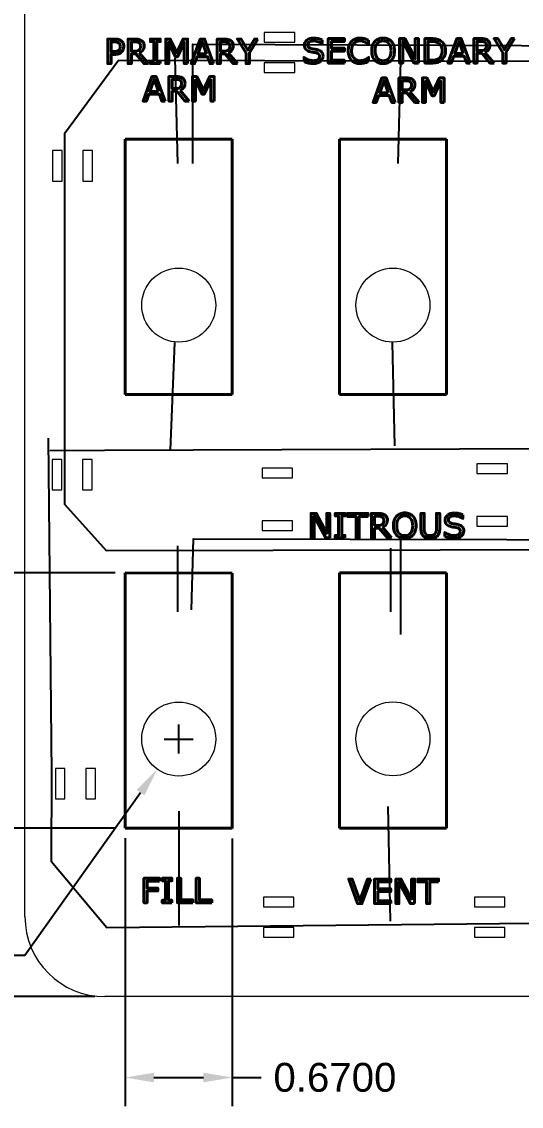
# Model space of a CAD drawing. Header units: inches. Extents: x 0.2 to 18.2, y 0.2 to 14.
# Drawn here: x 6.22 to 9.34, y 3.1 to 9.88 of the extents above; entities that cross this region are included whole.
import ezdxf

# ---------------------------------------------------------------- set-up
doc = ezdxf.new("R2010")
doc.units = ezdxf.units.IN
doc.header["$MEASUREMENT"] = 0
doc.layers.get('0').update_dxf_attribs({"lineweight": 0})
doc.layers.get('0').transparency = 0.37
for name, color, linetype, plot in [('Non Cut', 2, 'Continuous', False), ('Wire - Signal', 3, 'Continuous', False), ('Wire - V-', 5, 'Continuous', False), ('Wires - V+', 1, 'Continuous', False)]:
    doc.layers.add(name, color=color, linetype=linetype, plot=plot)
doc.layers.add('raster', color=7, linetype='Continuous', lineweight=40)
doc.layers.add('Strain Relief', color=7, linetype='Continuous', lineweight=0)
doc.styles.get("Standard").update_dxf_attribs({"font": 'Arial.ttf'})
doc.dimstyles.get("Standard").update_dxf_attribs({"dimtxt": 0.18, "dimasz": 0.18, "dimexe": 0.18, "dimexo": 0.0625, "dimgap": 0.09, "dimtad": 0, "dimtih": 1, "dimtoh": 1, "dimdec": 4, "dimzin": 0, "dimdsep": 46, "dimtxsty": 'Standard', "dimcen": 0.09, "dimadec": 0, "dimazin": 0, "dimtfac": 1, "dimtdec": 4, "dimtofl": 0, "dimtmove": 0, "dimatfit": 3, "dimfxl": 1, "dimtolj": 1, "dimtzin": 0, "dimarcsym": 0})

# ---------------------------------------------------------------- blocks, each defined once
blk = doc.blocks.new('*D2')
at = {"layer": 'Defpoints', "color": 0, "transparency": 16777216}
for p in [(6.7397, 12.915), (4.7625, 3.79), (6.7397, 3.79)]:
    blk.add_point(p, dxfattribs=at)
at = {"layer": 'Non Cut', "color": 0, "lineweight": -2, "transparency": 16777216}
for p, q in [((6.6772, 12.915), (4.5825, 12.915)), ((4.7625, 12.735), (4.7625, 8.5337)), ((4.7625, 3.97), (4.7625, 8.1713)), ((6.6772, 3.79), (4.5825, 3.79))]:
    blk.add_line(p, q, dxfattribs=at)
at = {"layer": 'Non Cut', "color": 0, "transparency": 16777216}
for points in [[(4.7325, 12.735), (4.7925, 12.735), (4.7625, 12.915)], [(4.7325, 3.97), (4.7925, 3.97), (4.7625, 3.79)]]:
    blk.add_solid(points, dxfattribs=at)
at = {"layer": 'Non Cut', "color": 0, "transparency": 16777216, "insert": (4.7625, 8.3525), "char_height": 0.18, "attachment_point": 5}
blk.add_mtext('\\A1;9.1250', dxfattribs=at)
blk = doc.blocks.new('*D4')
at = {"layer": 'Defpoints', "color": 0, "transparency": 16777216}
for p in [(6.8664, 6.4385), (5.7944, 4.8425), (6.8664, 4.8425)]:
    blk.add_point(p, dxfattribs=at)
at = {"layer": 'Non Cut', "color": 0, "lineweight": -2, "transparency": 16777216}
for p, q in [((6.8039, 6.4385), (5.6144, 6.4385)), ((5.7944, 6.2585), (5.7944, 5.8217)), ((5.7944, 5.0225), (5.7944, 5.4592)), ((6.8039, 4.8425), (5.6144, 4.8425))]:
    blk.add_line(p, q, dxfattribs=at)
at = {"layer": 'Non Cut', "color": 0, "transparency": 16777216}
for points in [[(5.7644, 6.2585), (5.8244, 6.2585), (5.7944, 6.4385)], [(5.7644, 5.0225), (5.8244, 5.0225), (5.7944, 4.8425)]]:
    blk.add_solid(points, dxfattribs=at)
at = {"layer": 'Non Cut', "color": 0, "transparency": 16777216, "insert": (5.7944, 5.6405), "char_height": 0.18, "attachment_point": 5}
blk.add_mtext('\\A1;1.5960', dxfattribs=at)
blk = doc.blocks.new('*D5')
at = {"layer": 'Defpoints', "color": 0, "transparency": 16777216}
for p in [(6.8664, 4.8425), (7.5364, 4.8415), (7.5364, 3.2846)]:
    blk.add_point(p, dxfattribs=at)
at = {"layer": 'Non Cut', "color": 0, "lineweight": -2, "transparency": 16777216}
for p, q in [((6.8664, 4.78), (6.8664, 3.1046)), ((7.5364, 4.779), (7.5364, 3.1046)), ((7.0464, 3.2846), (7.3564, 3.2846)), ((7.5364, 3.2846), (7.7164, 3.2846))]:
    blk.add_line(p, q, dxfattribs=at)
at = {"layer": 'Non Cut', "color": 0, "transparency": 16777216}
for points in [[(7.0464, 3.3146), (7.0464, 3.2546), (6.8664, 3.2846)], [(7.3564, 3.3146), (7.3564, 3.2546), (7.5364, 3.2846)]]:
    blk.add_solid(points, dxfattribs=at)
at = {"layer": 'Non Cut', "color": 0, "transparency": 16777216, "insert": (8.1784, 3.2846), "char_height": 0.18, "attachment_point": 5}
blk.add_mtext('\\A1;0.6700', dxfattribs=at)
blk = doc.blocks.new('*D10')
at = {"layer": 'Defpoints', "color": 0, "transparency": 16777216}
for p in [(7.2014, 5.4005), (7.0673, 5.2121)]:
    blk.add_point(p, dxfattribs=at)
at = {"layer": 'Non Cut', "color": 0, "lineweight": -2, "transparency": 16777216}
for p, q in [((7.2014, 5.3105), (7.2014, 5.4905)), ((7.1114, 5.4005), (7.2914, 5.4005)), ((6.2397, 4.05), (6.9628, 5.0655)), ((6.0597, 4.05), (6.2397, 4.05))]:
    blk.add_line(p, q, dxfattribs=at)
at = {"layer": 'Non Cut', "color": 0, "transparency": 16777216}
blk.add_solid([(6.9384, 5.0829), (6.9873, 5.0481), (7.0673, 5.2121)], dxfattribs=at)
at = {"layer": 'Non Cut', "color": 0, "transparency": 16777216, "insert": (5.5105, 4.05), "char_height": 0.18, "attachment_point": 5}
blk.add_mtext('\\A1;R0.2313', dxfattribs=at)

msp = doc.modelspace()

# ---------------------------------------------------------------- linework, layer by layer
for p, q in [((6.23968, 4.29), (6.23968, 12.415)), ((17.73968, 3.79), (6.73968, 3.79))]:
    msp.add_line(p, q)
for centre in [(7.2014, 8.1125), (8.5414, 8.1125), (7.2014, 5.40047), (8.5414, 5.40145)]:
    msp.add_circle(centre, 0.23125)
msp.add_arc((6.73968, 4.29), 0.5, 180, 270)
at = {"layer": 'raster'}
for p, q in [((6.8664, 9.1505), (7.5364, 9.1505)), ((6.8664, 7.5545), (6.8664, 9.1505)), ((7.5364, 9.1505), (7.5364, 7.5545)), ((8.2064, 9.1505), (8.8764, 9.1505)), ((8.2064, 7.5545), (8.2064, 9.1505)), ((8.8764, 9.1505), (8.8764, 7.5545)), ((7.5364, 7.5545), (6.8664, 7.5545)), ((8.8764, 7.5545), (8.2064, 7.5545)), ((6.8664, 4.84247), (6.8664, 6.43847)), ((7.5364, 6.43749), (7.5364, 4.84149)), ((8.2064, 4.84345), (8.2064, 6.43945)), ((8.8764, 6.43847), (8.8764, 4.84247)), ((7.5364, 4.84247), (6.8664, 4.84247)), ((8.8764, 4.84345), (8.2064, 4.84345))]:
    msp.add_line(p, q, dxfattribs=at)
at = {"layer": 'raster', "extrusion": (-1.79371e-19, -1.22465e-16, -1)}
for p, q in [((6.8664, 6.43847), (7.5364, 6.43749)), ((8.2064, 6.43945), (8.8764, 6.43847))]:
    msp.add_line(p, q, dxfattribs=at)
at = {"layer": 'raster', "color": 7}
for points in [[(6.79845, 9.67941), (6.77808, 9.67941), (6.77808, 9.62231), (6.7577, 9.62231), (6.7577, 9.77551), (6.79927, 9.77551)], [(7.01164, 9.62231), (6.9852, 9.62231), (6.93396, 9.68322), (6.90525, 9.68322), (6.90525, 9.62231), (6.88488, 9.62231), (6.88488, 9.77551), (6.92778, 9.77551)], [(7.56891, 9.62231), (7.54247, 9.62231), (7.49123, 9.68322), (7.46252, 9.68322), (7.46252, 9.62231), (7.44215, 9.62231), (7.44215, 9.77551), (7.48505, 9.77551)], [(8.0978, 9.77076), (8.0978, 9.74668), (8.09636, 9.74668)], [(8.38837, 9.76798), (8.38837, 9.7438), (8.38682, 9.7438)], [(8.77957, 9.62547), (8.74088, 9.62547), (8.74088, 9.77868), (8.77915, 9.77868)], [(9.17426, 9.62547), (9.14782, 9.62547), (9.09658, 9.68638), (9.06787, 9.68638), (9.06787, 9.62547), (9.0475, 9.62547), (9.0475, 9.77868), (9.09041, 9.77868)], [(6.79824, 9.75802), (6.77808, 9.75802), (6.77808, 9.6968), (6.79526, 9.6968)], [(6.92923, 9.75802), (6.90525, 9.75802), (6.90525, 9.7002), (6.92583, 9.7002)], [(7.48649, 9.75802), (7.46252, 9.75802), (7.46252, 9.7002), (7.4831, 9.7002)], [(8.78039, 9.76119), (8.76125, 9.76119), (8.76125, 9.64296), (8.78039, 9.64296)], [(9.09185, 9.76119), (9.06787, 9.76119), (9.06787, 9.70336), (9.08845, 9.70336)], [(6.95402, 9.68929), (7.01164, 9.62231)], [(7.51129, 9.68929), (7.56891, 9.62231)], [(7.98585, 9.63494), (7.98585, 9.66045), (7.98729, 9.66045)], [(8.38693, 9.66046), (8.38837, 9.66046), (8.38837, 9.63658)], [(9.11664, 9.69245), (9.17426, 9.62547)], [(7.2671, 9.38806), (7.24066, 9.38806), (7.18942, 9.44897), (7.16071, 9.44897), (7.16071, 9.38806), (7.14034, 9.38806), (7.14034, 9.54127), (7.18324, 9.54127)], [(7.18468, 9.52377), (7.16071, 9.52377), (7.16071, 9.46595), (7.18129, 9.46595)], [(8.70535, 9.37952), (8.67891, 9.37952), (8.62767, 9.44043), (8.59896, 9.44043), (8.59896, 9.37952), (8.57859, 9.37952), (8.57859, 9.53272), (8.6215, 9.53272)], [(8.62294, 9.51523), (8.59896, 9.51523), (8.59896, 9.45741), (8.61954, 9.45741)], [(7.20948, 9.45504), (7.2671, 9.38806)], [(8.64773, 9.4465), (8.70535, 9.37952)], [(8.53292, 6.6572), (8.50647, 6.6572), (8.45523, 6.71812), (8.42653, 6.71812), (8.42653, 6.6572), (8.40615, 6.6572), (8.40615, 6.81041), (8.44906, 6.81041)], [(8.4505, 6.79292), (8.42653, 6.79292), (8.42653, 6.73509), (8.4471, 6.73509)], [(8.71627, 6.71873), (8.71627, 6.81041), (8.73665, 6.81041), (8.73665, 6.7177)], [(8.81351, 6.71719), (8.81351, 6.81041), (8.83388, 6.81041), (8.83388, 6.71873)], [(8.97803, 6.80249), (8.97803, 6.77841), (8.97659, 6.77841)], [(8.4753, 6.72419), (8.53292, 6.6572)], [(8.86608, 6.66667), (8.86608, 6.69219), (8.86752, 6.69219)]]:
    msp.add_lwpolyline(points, dxfattribs=at)
for points in [[(7.08542, 9.62231), (7.02492, 9.62231), (7.02492, 9.63795), (7.04498, 9.63795), (7.04498, 9.75987), (7.02492, 9.75987), (7.02492, 9.77551), (7.08542, 9.77551), (7.08542, 9.75987), (7.06535, 9.75987), (7.06535, 9.63795), (7.08542, 9.63795)], [(7.25673, 9.62231), (7.23636, 9.62231), (7.23636, 9.75432), (7.19376, 9.66449), (7.18162, 9.66449), (7.13933, 9.75432), (7.13933, 9.62231), (7.1203, 9.62231), (7.1203, 9.77551), (7.14808, 9.77551), (7.18893, 9.69022), (7.22844, 9.77551), (7.25673, 9.77551)], [(7.41889, 9.62231), (7.39718, 9.62231), (7.38216, 9.66501), (7.3159, 9.66501), (7.30087, 9.62231), (7.28019, 9.62231), (7.33596, 9.77551), (7.36313, 9.77551)], [(7.69712, 9.77551), (7.6432, 9.6895), (7.6432, 9.62231), (7.62283, 9.62231), (7.62283, 9.68733), (7.56871, 9.77551), (7.59124, 9.77551), (7.63312, 9.70699), (7.67541, 9.77551)], [(8.23763, 9.62547), (8.13669, 9.62547), (8.13669, 9.77868), (8.23763, 9.77868), (8.23763, 9.76057), (8.15706, 9.76057), (8.15706, 9.71859), (8.23763, 9.71859), (8.23763, 9.70048), (8.15706, 9.70048), (8.15706, 9.64358), (8.23763, 9.64358)], [(8.70013, 9.62547), (8.67492, 9.62547), (8.60228, 9.76252), (8.60228, 9.62547), (8.58325, 9.62547), (8.58325, 9.77868), (8.61483, 9.77868), (8.6811, 9.65356), (8.6811, 9.77868), (8.70013, 9.77868)], [(9.02425, 9.62547), (9.00253, 9.62547), (8.98751, 9.66817), (8.92125, 9.66817), (8.90623, 9.62547), (8.88555, 9.62547), (8.94131, 9.77868), (8.96848, 9.77868)], [(9.30247, 9.77868), (9.24855, 9.69266), (9.24855, 9.62547), (9.22818, 9.62547), (9.22818, 9.6905), (9.17406, 9.77868), (9.19659, 9.77868), (9.23847, 9.71015), (9.28076, 9.77868)], [(6.83672, 9.7287), (6.83672, 9.7287)], [(6.85792, 9.72921), (6.85792, 9.72921)], [(6.964, 9.7324), (6.964, 9.7324)], [(7.37588, 9.6825), (7.34903, 9.75771), (7.32207, 9.6825)], [(7.52127, 9.7324), (7.52127, 9.7324)], [(8.52974, 9.70202), (8.52974, 9.70202)], [(8.53159, 9.76108), (8.53159, 9.76108)], [(8.84902, 9.70223), (8.84902, 9.70223)], [(8.87032, 9.70192), (8.87032, 9.70192)], [(8.98124, 9.68566), (8.95438, 9.76088), (8.92742, 9.68566)], [(9.12662, 9.73557), (9.12662, 9.73557)], [(8.10397, 9.6692), (8.10397, 9.6692)], [(7.11708, 9.38806), (7.09537, 9.38806), (7.08035, 9.43076), (7.01409, 9.43076), (6.99906, 9.38806), (6.97838, 9.38806), (7.03415, 9.54127), (7.06131, 9.54127)], [(7.07407, 9.44825), (7.04722, 9.52347), (7.02026, 9.44825)], [(7.21946, 9.49815), (7.21946, 9.49815)], [(7.42329, 9.38806), (7.40292, 9.38806), (7.40292, 9.52007), (7.36032, 9.43024), (7.34818, 9.43024), (7.30589, 9.52007), (7.30589, 9.38806), (7.28686, 9.38806), (7.28686, 9.54127), (7.31464, 9.54127), (7.35549, 9.45597), (7.395, 9.54127), (7.42329, 9.54127)], [(8.55534, 9.37952), (8.53363, 9.37952), (8.5186, 9.42222), (8.45234, 9.42222), (8.43732, 9.37952), (8.41664, 9.37952), (8.4724, 9.53272), (8.49957, 9.53272)], [(8.51233, 9.43971), (8.48547, 9.51492), (8.45851, 9.43971)], [(8.86155, 9.37952), (8.84117, 9.37952), (8.84117, 9.51153), (8.79858, 9.4217), (8.78643, 9.4217), (8.74415, 9.51153), (8.74415, 9.37952), (8.72511, 9.37952), (8.72511, 9.53272), (8.75289, 9.53272), (8.79374, 9.44743), (8.83325, 9.53272), (8.86155, 9.53272)], [(8.65772, 9.48961), (8.65772, 9.48961)], [(8.14645, 6.6572), (8.12124, 6.6572), (8.0486, 6.79426), (8.0486, 6.6572), (8.02956, 6.6572), (8.02956, 6.81041), (8.06115, 6.81041), (8.12741, 6.68529), (8.12741, 6.81041), (8.14645, 6.81041)], [(8.24121, 6.6572), (8.18071, 6.6572), (8.18071, 6.67284), (8.20078, 6.67284), (8.20078, 6.79477), (8.18071, 6.79477), (8.18071, 6.81041), (8.24121, 6.81041), (8.24121, 6.79477), (8.22115, 6.79477), (8.22115, 6.67284), (8.24121, 6.67284)], [(8.38537, 6.7923), (8.33063, 6.7923), (8.33063, 6.6572), (8.31026, 6.6572), (8.31026, 6.7923), (8.25552, 6.7923), (8.25552, 6.81041), (8.38537, 6.81041)], [(8.66688, 6.79282), (8.66688, 6.79282)], [(8.48528, 6.7673), (8.48528, 6.7673)], [(8.66503, 6.73376), (8.66503, 6.73376)], [(8.98421, 6.70093), (8.98421, 6.70093)], [(7.08124, 4.51208), (7.00376, 4.51208), (7.00376, 4.46887), (7.07033, 4.46887), (7.07033, 4.45076), (7.00376, 4.45076), (7.00376, 4.37699), (6.98339, 4.37699), (6.98339, 4.53019), (7.08124, 4.53019)], [(7.15841, 4.37699), (7.09791, 4.37699), (7.09791, 4.39262), (7.11797, 4.39262), (7.11797, 4.51455), (7.09791, 4.51455), (7.09791, 4.53019), (7.15841, 4.53019), (7.15841, 4.51455), (7.13834, 4.51455), (7.13834, 4.39262), (7.15841, 4.39262)], [(7.29021, 4.37699), (7.19329, 4.37699), (7.19329, 4.53019), (7.21366, 4.53019), (7.21366, 4.39509), (7.29021, 4.39509)], [(7.40751, 4.37699), (7.31059, 4.37699), (7.31059, 4.53019), (7.33096, 4.53019), (7.33096, 4.39509), (7.40751, 4.39509)], [(8.40303, 4.52485), (8.34726, 4.37164), (8.3201, 4.37164), (8.26433, 4.52485), (8.28614, 4.52485), (8.33419, 4.39006), (8.38225, 4.52485)], [(8.52722, 4.37164), (8.42628, 4.37164), (8.42628, 4.52485), (8.52722, 4.52485), (8.52722, 4.50674), (8.44666, 4.50674), (8.44666, 4.46476), (8.52722, 4.46476), (8.52722, 4.44665), (8.44666, 4.44665), (8.44666, 4.38975), (8.52722, 4.38975)], [(8.67652, 4.37164), (8.65131, 4.37164), (8.57867, 4.5087), (8.57867, 4.37164), (8.55963, 4.37164), (8.55963, 4.52485), (8.59122, 4.52485), (8.65748, 4.39973), (8.65748, 4.52485), (8.67652, 4.52485)], [(8.82654, 4.50674), (8.7718, 4.50674), (8.7718, 4.37164), (8.75143, 4.37164), (8.75143, 4.50674), (8.69669, 4.50674), (8.69669, 4.52485), (8.82654, 4.52485)]]:
    msp.add_lwpolyline(points, close=True, dxfattribs=at)
for points in [[(6.79927, 9.77551), (6.80846, 9.77551), (6.81625, 9.77472), (6.82263, 9.77315)], [(6.82263, 9.77315), (6.82901, 9.77164), (6.83467, 9.76924), (6.83961, 9.76594)], [(6.83961, 9.76594), (6.84544, 9.76203), (6.84993, 9.75716), (6.85308, 9.75133)], [(6.92778, 9.77551), (6.93704, 9.77551), (6.94476, 9.7749), (6.95094, 9.77366)], [(6.95094, 9.77366), (6.95711, 9.7725), (6.96267, 9.77037), (6.9676, 9.76728)], [(6.9676, 9.76728), (6.97316, 9.76378), (6.97748, 9.75936), (6.98057, 9.75401)], [(7.48505, 9.77551), (7.49431, 9.77551), (7.50203, 9.7749), (7.5082, 9.77366)], [(7.5082, 9.77366), (7.51438, 9.7725), (7.51993, 9.77037), (7.52487, 9.76728)], [(7.52487, 9.76728), (7.53043, 9.76378), (7.53475, 9.75936), (7.53784, 9.75401)], [(7.98677, 9.73762), (7.98677, 9.75045), (7.99219, 9.76095), (8.00303, 9.76911)], [(8.00303, 9.76911), (8.01387, 9.77734), (8.02762, 9.78146), (8.04429, 9.78146)], [(8.04419, 9.76386), (8.03328, 9.76386), (8.0245, 9.7616), (8.01785, 9.75707)], [(8.07331, 9.75892), (8.06384, 9.76222), (8.05413, 9.76386), (8.04419, 9.76386)], [(8.04429, 9.78146), (8.05506, 9.78146), (8.06494, 9.78043), (8.07392, 9.77837)], [(8.07392, 9.77837), (8.08291, 9.77631), (8.09087, 9.77377), (8.0978, 9.77076)], [(8.28208, 9.76098), (8.28859, 9.76764), (8.29645, 9.77271), (8.30564, 9.77621)], [(8.30564, 9.77621), (8.3149, 9.77971), (8.32516, 9.78146), (8.3364, 9.78146)], [(8.33507, 9.76407), (8.32732, 9.76407), (8.32032, 9.7628), (8.31408, 9.76026)], [(8.36172, 9.75923), (8.35342, 9.76246), (8.34453, 9.76407), (8.33507, 9.76407)], [(8.3364, 9.78146), (8.34464, 9.78146), (8.35283, 9.78046), (8.361, 9.77847)], [(8.361, 9.77847), (8.36923, 9.77648), (8.37835, 9.77299), (8.38837, 9.76798)], [(8.42798, 9.76108), (8.43402, 9.76781), (8.44149, 9.77295), (8.45041, 9.77652)], [(8.47984, 9.76427), (8.46427, 9.76427), (8.45202, 9.75885), (8.44311, 9.74802)], [(8.45041, 9.77652), (8.4594, 9.78009), (8.46917, 9.78187), (8.47974, 9.78187)], [(8.47974, 9.78187), (8.49071, 9.78187), (8.50055, 9.78005), (8.50927, 9.77642)], [(8.51636, 9.74802), (8.50745, 9.75885), (8.49527, 9.76427), (8.47984, 9.76427)], [(8.50927, 9.77642), (8.51805, 9.77285), (8.52549, 9.76774), (8.53159, 9.76108)], [(8.77915, 9.77868), (8.79411, 9.77868), (8.80597, 9.77758), (8.81475, 9.77539)], [(8.81475, 9.77539), (8.8236, 9.77326), (8.83108, 9.77031), (8.83719, 9.76654)], [(8.83719, 9.76654), (8.84761, 9.76002), (8.85574, 9.75134), (8.86157, 9.74051)], [(9.09041, 9.77868), (9.09967, 9.77868), (9.10738, 9.77806), (9.11356, 9.77683)], [(9.11356, 9.77683), (9.11973, 9.77566), (9.12529, 9.77353), (9.13023, 9.77045)], [(9.13023, 9.77045), (9.13578, 9.76695), (9.1401, 9.76252), (9.14319, 9.75717)], [(6.79526, 9.6968), (6.80349, 9.6968), (6.81018, 9.69752), (6.81532, 9.69896)], [(6.81419, 9.75658), (6.81001, 9.75754), (6.80469, 9.75802), (6.79824, 9.75802)], [(6.82551, 9.75205), (6.82222, 9.75418), (6.81844, 9.75569), (6.81419, 9.75658)], [(6.81532, 9.69896), (6.82047, 9.70047), (6.82465, 9.70284), (6.82788, 9.70606)], [(6.83395, 9.74249), (6.83209, 9.7464), (6.82928, 9.74958), (6.82551, 9.75205)], [(6.84444, 9.69526), (6.83916, 9.68998), (6.83292, 9.686), (6.82571, 9.68332)], [(6.82788, 9.70606), (6.8311, 9.70935), (6.83336, 9.71282), (6.83467, 9.71645)], [(6.83672, 9.7287), (6.83672, 9.73398), (6.8358, 9.73858), (6.83395, 9.74249)], [(6.83467, 9.71645), (6.83604, 9.72009), (6.83672, 9.72417), (6.83672, 9.7287)], [(6.85432, 9.71028), (6.85199, 9.70452), (6.84869, 9.69951), (6.84444, 9.69526)], [(6.85308, 9.75133), (6.85631, 9.7455), (6.85792, 9.73813), (6.85792, 9.72921)], [(6.85792, 9.72921), (6.85792, 9.72242), (6.85672, 9.71611), (6.85432, 9.71028)], [(6.92583, 9.7002), (6.93228, 9.7002), (6.9379, 9.70074), (6.9427, 9.70184)], [(6.94353, 9.75679), (6.93948, 9.75761), (6.93471, 9.75802), (6.92923, 9.75802)], [(6.9427, 9.70184), (6.94751, 9.70301), (6.95159, 9.70513), (6.95495, 9.70822)], [(6.95402, 9.75267), (6.95107, 9.75466), (6.94757, 9.75603), (6.94353, 9.75679)], [(6.96164, 9.74403), (6.96013, 9.74746), (6.95759, 9.75034), (6.95402, 9.75267)], [(6.97697, 9.70606), (6.97141, 9.69865), (6.96376, 9.69306), (6.95402, 9.68929)], [(6.95495, 9.70822), (6.95804, 9.7111), (6.9603, 9.71439), (6.96174, 9.7181)], [(6.964, 9.7324), (6.964, 9.73679), (6.96321, 9.74067), (6.96164, 9.74403)], [(6.96174, 9.7181), (6.96325, 9.72187), (6.964, 9.72664), (6.964, 9.7324)], [(6.9853, 9.73384), (6.9853, 9.7228), (6.98252, 9.71354), (6.97697, 9.70606)], [(6.98057, 9.75401), (6.98372, 9.74873), (6.9853, 9.742), (6.9853, 9.73384)], [(7.4831, 9.7002), (7.48955, 9.7002), (7.49517, 9.70074), (7.49997, 9.70184)], [(7.5008, 9.75679), (7.49675, 9.75761), (7.49198, 9.75802), (7.48649, 9.75802)], [(7.49997, 9.70184), (7.50477, 9.70301), (7.50886, 9.70513), (7.51222, 9.70822)], [(7.51129, 9.75267), (7.50834, 9.75466), (7.50484, 9.75603), (7.5008, 9.75679)], [(7.51891, 9.74403), (7.5174, 9.74746), (7.51486, 9.75034), (7.51129, 9.75267)], [(7.53424, 9.70606), (7.52868, 9.69865), (7.52103, 9.69306), (7.51129, 9.68929)], [(7.51222, 9.70822), (7.5153, 9.7111), (7.51757, 9.71439), (7.51901, 9.7181)], [(7.52127, 9.7324), (7.52127, 9.73679), (7.52048, 9.74067), (7.51891, 9.74403)], [(7.51901, 9.7181), (7.52052, 9.72187), (7.52127, 9.72664), (7.52127, 9.7324)], [(7.54257, 9.73384), (7.54257, 9.7228), (7.53979, 9.71354), (7.53424, 9.70606)], [(7.53784, 9.75401), (7.54099, 9.74873), (7.54257, 9.742), (7.54257, 9.73384)], [(7.99655, 9.71036), (7.99003, 9.71735), (7.98677, 9.72644), (7.98677, 9.73762)], [(8.0268, 9.69564), (8.01322, 9.69853), (8.00313, 9.70343), (7.99655, 9.71036)], [(8.01785, 9.75707), (8.01126, 9.75254), (8.00797, 9.74671), (8.00797, 9.73958)], [(8.00797, 9.73958), (8.00797, 9.7332), (8.00962, 9.72819), (8.01291, 9.72456)], [(8.01291, 9.72456), (8.0162, 9.72092), (8.022, 9.71814), (8.0303, 9.71622)], [(8.04583, 9.69225), (8.03987, 9.69314), (8.03352, 9.69427), (8.0268, 9.69564)], [(8.0303, 9.71622), (8.03469, 9.71526), (8.04093, 9.7141), (8.04902, 9.71272)], [(8.04902, 9.71272), (8.05712, 9.71135), (8.06398, 9.70995), (8.0696, 9.70851)], [(8.0696, 9.70851), (8.08099, 9.70549), (8.08956, 9.70093), (8.09533, 9.69482)], [(8.09636, 9.74668), (8.09052, 9.75162), (8.08284, 9.7557), (8.07331, 9.75892)], [(8.09533, 9.69482), (8.10109, 9.68872), (8.10397, 9.68018), (8.10397, 9.6692)], [(8.26129, 9.70192), (8.26129, 9.71454), (8.26308, 9.72583), (8.26664, 9.73577)], [(8.26685, 9.66683), (8.26315, 9.67692), (8.26129, 9.68861), (8.26129, 9.70192)], [(8.26664, 9.73577), (8.27021, 9.74572), (8.27536, 9.75412), (8.28208, 9.76098)], [(8.2864, 9.72908), (8.28379, 9.72127), (8.28249, 9.71221), (8.28249, 9.70192)], [(8.28249, 9.70192), (8.28249, 9.69115), (8.28393, 9.68189), (8.28681, 9.67414)], [(8.29751, 9.74863), (8.29278, 9.74349), (8.28907, 9.73697), (8.2864, 9.72908)], [(8.31408, 9.76026), (8.3079, 9.75779), (8.30238, 9.75392), (8.29751, 9.74863)], [(8.38682, 9.7438), (8.37839, 9.75086), (8.37002, 9.75601), (8.36172, 9.75923)], [(8.40864, 9.70202), (8.40864, 9.71451), (8.41028, 9.72569), (8.41357, 9.73557)], [(8.41357, 9.66817), (8.41028, 9.67805), (8.40864, 9.68933), (8.40864, 9.70202)], [(8.41357, 9.73557), (8.41687, 9.74551), (8.42167, 9.75402), (8.42798, 9.76108)], [(8.44311, 9.74802), (8.43426, 9.73725), (8.42983, 9.72192), (8.42983, 9.70202)], [(8.42983, 9.70202), (8.42983, 9.68193), (8.43436, 9.66653), (8.44341, 9.65582)], [(8.51616, 9.65582), (8.52521, 9.66653), (8.52974, 9.68193), (8.52974, 9.70202)], [(8.52974, 9.70202), (8.52974, 9.72192), (8.52528, 9.73725), (8.51636, 9.74802)], [(8.53159, 9.76108), (8.53784, 9.75422), (8.5426, 9.74582), (8.5459, 9.73588)], [(8.55094, 9.70202), (8.55094, 9.6894), (8.54922, 9.67808), (8.54579, 9.66807)], [(8.5459, 9.73588), (8.54926, 9.72593), (8.55094, 9.71465), (8.55094, 9.70202)], [(8.80477, 9.75913), (8.79798, 9.7605), (8.78985, 9.76119), (8.78039, 9.76119)], [(8.82402, 9.75203), (8.81798, 9.75546), (8.81157, 9.75783), (8.80477, 9.75913)], [(8.84274, 9.73258), (8.83856, 9.74081), (8.83232, 9.7473), (8.82402, 9.75203)], [(8.84902, 9.70223), (8.84902, 9.71423), (8.84693, 9.72435), (8.84274, 9.73258)], [(8.84326, 9.67239), (8.8471, 9.68035), (8.84902, 9.69029), (8.84902, 9.70223)], [(8.87032, 9.70192), (8.87032, 9.688), (8.86726, 9.67537), (8.86116, 9.66406)], [(8.86157, 9.74051), (8.8674, 9.72967), (8.87032, 9.71681), (8.87032, 9.70192)], [(9.08845, 9.70336), (9.0949, 9.70336), (9.10052, 9.70391), (9.10533, 9.70501)], [(9.10615, 9.75995), (9.1021, 9.76078), (9.09733, 9.76119), (9.09185, 9.76119)], [(9.10533, 9.70501), (9.11013, 9.70617), (9.11421, 9.7083), (9.11757, 9.71139)], [(9.11664, 9.75584), (9.11369, 9.75783), (9.1102, 9.7592), (9.10615, 9.75995)], [(9.12426, 9.74719), (9.12275, 9.75062), (9.12021, 9.7535), (9.11664, 9.75584)], [(9.13959, 9.70923), (9.13403, 9.70182), (9.12638, 9.69623), (9.11664, 9.69245)], [(9.11757, 9.71139), (9.12066, 9.71427), (9.12292, 9.71756), (9.12436, 9.72126)], [(9.12662, 9.73557), (9.12662, 9.73996), (9.12584, 9.74383), (9.12426, 9.74719)], [(9.12436, 9.72126), (9.12587, 9.72504), (9.12662, 9.7298), (9.12662, 9.73557)], [(9.14792, 9.73701), (9.14792, 9.72596), (9.14514, 9.7167), (9.13959, 9.70923)], [(9.14319, 9.75717), (9.14635, 9.75189), (9.14792, 9.74517), (9.14792, 9.73701)], [(6.82571, 9.68332), (6.81851, 9.68071), (6.80942, 9.67941), (6.79845, 9.67941)], [(8.0127, 9.62578), (8.00392, 9.62784), (7.99497, 9.63089), (7.98585, 9.63494)], [(7.98729, 9.66045), (7.99504, 9.65401), (8.00399, 9.64903), (8.01414, 9.64554)], [(8.01414, 9.64554), (8.0243, 9.64204), (8.03383, 9.64029), (8.04275, 9.64029)], [(8.04275, 9.64029), (8.05537, 9.64029), (8.06518, 9.64265), (8.07218, 9.64739)], [(8.06261, 9.68885), (8.05746, 9.69023), (8.05187, 9.69136), (8.04583, 9.69225)], [(8.07773, 9.68134), (8.07444, 9.68457), (8.0694, 9.68707), (8.06261, 9.68885)], [(8.08812, 9.63669), (8.08264, 9.6323), (8.07622, 9.62887), (8.06888, 9.6264)], [(8.07218, 9.64739), (8.07924, 9.65212), (8.08277, 9.65843), (8.08277, 9.66632)], [(8.08277, 9.66632), (8.08277, 9.67311), (8.08109, 9.67812), (8.07773, 9.68134)], [(8.09975, 9.6515), (8.09701, 9.64567), (8.09313, 9.64073), (8.08812, 9.63669)], [(8.10397, 9.6692), (8.10397, 9.66323), (8.10256, 9.65733), (8.09975, 9.6515)], [(8.28228, 9.64204), (8.2757, 9.64855), (8.27055, 9.65682), (8.26685, 9.66683)], [(8.30595, 9.62732), (8.29689, 9.63048), (8.28901, 9.63538), (8.28228, 9.64204)], [(8.28681, 9.67414), (8.28976, 9.66639), (8.29353, 9.66008), (8.29813, 9.65521)], [(8.29813, 9.65521), (8.30293, 9.65013), (8.30852, 9.64636), (8.3149, 9.64389)], [(8.3363, 9.62269), (8.32519, 9.62269), (8.31507, 9.62424), (8.30595, 9.62732)], [(8.3149, 9.64389), (8.32135, 9.64149), (8.32814, 9.64029), (8.33527, 9.64029)], [(8.33527, 9.64029), (8.34508, 9.64029), (8.35427, 9.64197), (8.36285, 9.64533)], [(8.36614, 9.62743), (8.36196, 9.62612), (8.3574, 9.62503), (8.35246, 9.62413)], [(8.36285, 9.64533), (8.37142, 9.64869), (8.37945, 9.65373), (8.38693, 9.66046)], [(8.37808, 9.63195), (8.37506, 9.63051), (8.37108, 9.629), (8.36614, 9.62743)], [(8.38837, 9.63658), (8.38459, 9.63494), (8.38116, 9.63339), (8.37808, 9.63195)], [(8.42788, 9.64317), (8.4217, 9.64996), (8.41694, 9.65829), (8.41357, 9.66817)], [(8.45031, 9.62763), (8.44153, 9.6312), (8.43405, 9.63638), (8.42788, 9.64317)], [(8.44341, 9.65582), (8.45247, 9.64519), (8.46461, 9.63988), (8.47984, 9.63988)], [(8.47974, 9.62228), (8.46897, 9.62228), (8.45916, 9.62406), (8.45031, 9.62763)], [(8.50916, 9.62753), (8.50059, 9.62403), (8.49078, 9.62228), (8.47974, 9.62228)], [(8.47984, 9.63988), (8.49507, 9.63988), (8.50717, 9.64519), (8.51616, 9.65582)], [(8.53159, 9.64317), (8.52528, 9.63624), (8.51781, 9.63103), (8.50916, 9.62753)], [(8.54579, 9.66807), (8.54243, 9.65812), (8.5377, 9.64982), (8.53159, 9.64317)], [(8.81352, 9.62835), (8.80495, 9.62643), (8.79363, 9.62547), (8.77957, 9.62547)], [(8.78039, 9.64296), (8.7902, 9.64296), (8.79874, 9.64368), (8.80601, 9.64512)], [(8.80601, 9.64512), (8.81335, 9.64656), (8.82007, 9.64924), (8.82618, 9.65315)], [(8.83698, 9.63772), (8.82998, 9.63339), (8.82216, 9.63027), (8.81352, 9.62835)], [(8.82618, 9.65315), (8.83379, 9.65802), (8.83948, 9.66443), (8.84326, 9.67239)], [(8.86116, 9.66406), (8.85512, 9.65274), (8.84706, 9.64396), (8.83698, 9.63772)], [(8.04254, 9.62269), (8.0315, 9.62269), (8.02155, 9.62372), (8.0127, 9.62578)], [(8.06888, 9.6264), (8.06161, 9.62393), (8.05283, 9.62269), (8.04254, 9.62269)], [(8.35246, 9.62413), (8.34759, 9.62317), (8.3422, 9.62269), (8.3363, 9.62269)], [(7.18324, 9.54127), (7.1925, 9.54127), (7.20022, 9.54065), (7.20639, 9.53941)], [(7.19899, 9.52254), (7.19494, 9.52336), (7.19017, 9.52377), (7.18468, 9.52377)], [(7.20948, 9.51842), (7.20653, 9.52041), (7.20303, 9.52179), (7.19899, 9.52254)], [(7.20639, 9.53941), (7.21257, 9.53825), (7.21812, 9.53612), (7.22306, 9.53304)], [(7.21709, 9.50978), (7.21559, 9.51321), (7.21305, 9.51609), (7.20948, 9.51842)], [(7.21946, 9.49815), (7.21946, 9.50254), (7.21867, 9.50642), (7.21709, 9.50978)], [(7.2172, 9.48385), (7.21871, 9.48762), (7.21946, 9.49239), (7.21946, 9.49815)], [(7.22306, 9.53304), (7.22862, 9.52954), (7.23294, 9.52511), (7.23603, 9.51976)], [(7.24076, 9.49959), (7.24076, 9.48855), (7.23798, 9.47929), (7.23243, 9.47181)], [(7.23603, 9.51976), (7.23918, 9.51448), (7.24076, 9.50776), (7.24076, 9.49959)], [(8.6215, 9.53272), (8.63076, 9.53272), (8.63847, 9.53211), (8.64465, 9.53087)], [(8.63724, 9.514), (8.63319, 9.51482), (8.62843, 9.51523), (8.62294, 9.51523)], [(8.64773, 9.50988), (8.64479, 9.51187), (8.64129, 9.51324), (8.63724, 9.514)], [(8.64465, 9.53087), (8.65082, 9.52971), (8.65638, 9.52758), (8.66132, 9.52449)], [(8.65535, 9.50124), (8.65384, 9.50467), (8.6513, 9.50755), (8.64773, 9.50988)], [(8.65772, 9.48961), (8.65772, 9.494), (8.65693, 9.49788), (8.65535, 9.50124)], [(8.66132, 9.52449), (8.66687, 9.52099), (8.67119, 9.51657), (8.67428, 9.51122)], [(8.67428, 9.51122), (8.67744, 9.50594), (8.67901, 9.49921), (8.67901, 9.49105)], [(7.18129, 9.46595), (7.18774, 9.46595), (7.19336, 9.4665), (7.19816, 9.46759)], [(7.19816, 9.46759), (7.20296, 9.46876), (7.20704, 9.47089), (7.21041, 9.47397)], [(7.23243, 9.47181), (7.22687, 9.46441), (7.21922, 9.45882), (7.20948, 9.45504)], [(7.21041, 9.47397), (7.21349, 9.47685), (7.21576, 9.48015), (7.2172, 9.48385)], [(8.61954, 9.45741), (8.62599, 9.45741), (8.63161, 9.45795), (8.63642, 9.45905)], [(8.63642, 9.45905), (8.64122, 9.46022), (8.6453, 9.46234), (8.64866, 9.46543)], [(8.67068, 9.46327), (8.66512, 9.45586), (8.65748, 9.45027), (8.64773, 9.4465)], [(8.64866, 9.46543), (8.65175, 9.46831), (8.65401, 9.4716), (8.65545, 9.47531)], [(8.65545, 9.47531), (8.65696, 9.47908), (8.65772, 9.48385), (8.65772, 9.48961)], [(8.67901, 9.49105), (8.67901, 9.48001), (8.67624, 9.47075), (8.67068, 9.46327)], [(8.44906, 6.81041), (8.45832, 6.81041), (8.46604, 6.80979), (8.47221, 6.80856)], [(8.4648, 6.79169), (8.46075, 6.79251), (8.45599, 6.79292), (8.4505, 6.79292)], [(8.4753, 6.78757), (8.47235, 6.78956), (8.46885, 6.79093), (8.4648, 6.79169)], [(8.47221, 6.80856), (8.47838, 6.80739), (8.48394, 6.80527), (8.48888, 6.80218)], [(8.48291, 6.77893), (8.4814, 6.78236), (8.47886, 6.78524), (8.4753, 6.78757)], [(8.48888, 6.80218), (8.49443, 6.79868), (8.49876, 6.79426), (8.50184, 6.78891)], [(8.50184, 6.78891), (8.505, 6.78363), (8.50658, 6.7769), (8.50658, 6.76874)], [(8.54887, 6.7673), (8.55216, 6.77725), (8.55696, 6.78575), (8.56327, 6.79282)], [(8.56327, 6.79282), (8.56931, 6.79954), (8.57678, 6.80468), (8.5857, 6.80825)], [(8.5784, 6.77975), (8.56955, 6.76898), (8.56512, 6.75365), (8.56512, 6.73376)], [(8.61513, 6.79601), (8.59956, 6.79601), (8.58731, 6.79059), (8.5784, 6.77975)], [(8.5857, 6.80825), (8.59469, 6.81182), (8.60446, 6.8136), (8.61503, 6.8136)], [(8.61503, 6.8136), (8.626, 6.8136), (8.63584, 6.81178), (8.64456, 6.80815)], [(8.65166, 6.77975), (8.64274, 6.79059), (8.63056, 6.79601), (8.61513, 6.79601)], [(8.64456, 6.80815), (8.65334, 6.80458), (8.66078, 6.79947), (8.66688, 6.79282)], [(8.66503, 6.73376), (8.66503, 6.75365), (8.66057, 6.76898), (8.65166, 6.77975)], [(8.66688, 6.79282), (8.67313, 6.78596), (8.67789, 6.77755), (8.68119, 6.76761)], [(8.86701, 6.76936), (8.86701, 6.78218), (8.87243, 6.79268), (8.88327, 6.80084)], [(8.88327, 6.80084), (8.89411, 6.80907), (8.90786, 6.81319), (8.92453, 6.81319)], [(8.89808, 6.7888), (8.8915, 6.78428), (8.88821, 6.77845), (8.88821, 6.77131)], [(8.92442, 6.79559), (8.91352, 6.79559), (8.90474, 6.79333), (8.89808, 6.7888)], [(8.95354, 6.79066), (8.94408, 6.79395), (8.93437, 6.79559), (8.92442, 6.79559)], [(8.92453, 6.81319), (8.9353, 6.81319), (8.94517, 6.81216), (8.95416, 6.8101)], [(8.97659, 6.77841), (8.97076, 6.78335), (8.96308, 6.78743), (8.95354, 6.79066)], [(8.95416, 6.8101), (8.96315, 6.80804), (8.9711, 6.80551), (8.97803, 6.80249)], [(8.4471, 6.73509), (8.45355, 6.73509), (8.45918, 6.73564), (8.46398, 6.73674)], [(8.46398, 6.73674), (8.46878, 6.73791), (8.47286, 6.74003), (8.47622, 6.74312)], [(8.49824, 6.74096), (8.49269, 6.73355), (8.48504, 6.72796), (8.4753, 6.72419)], [(8.47622, 6.74312), (8.47931, 6.746), (8.48157, 6.74929), (8.48301, 6.753)], [(8.48528, 6.7673), (8.48528, 6.77169), (8.48449, 6.77557), (8.48291, 6.77893)], [(8.48301, 6.753), (8.48452, 6.75677), (8.48528, 6.76154), (8.48528, 6.7673)], [(8.50658, 6.76874), (8.50658, 6.7577), (8.5038, 6.74844), (8.49824, 6.74096)], [(8.54393, 6.73376), (8.54393, 6.74624), (8.54557, 6.75742), (8.54887, 6.7673)], [(8.54887, 6.6999), (8.54557, 6.70978), (8.54393, 6.72107), (8.54393, 6.73376)], [(8.56512, 6.73376), (8.56512, 6.71366), (8.56965, 6.69826), (8.5787, 6.68756)], [(8.65145, 6.68756), (8.6605, 6.69826), (8.66503, 6.71366), (8.66503, 6.73376)], [(8.68623, 6.73376), (8.68623, 6.72113), (8.68451, 6.70982), (8.68108, 6.6998)], [(8.68119, 6.76761), (8.68455, 6.75766), (8.68623, 6.74638), (8.68623, 6.73376)], [(8.71987, 6.68941), (8.71747, 6.69737), (8.71627, 6.70714), (8.71627, 6.71873)], [(8.73665, 6.7177), (8.73665, 6.7094), (8.73719, 6.70285), (8.73829, 6.69805)], [(8.81176, 6.69836), (8.81292, 6.70344), (8.81351, 6.70971), (8.81351, 6.71719)], [(8.83388, 6.71873), (8.83388, 6.70762), (8.83264, 6.69792), (8.83017, 6.68962)], [(8.87678, 6.74209), (8.87027, 6.74909), (8.86701, 6.75818), (8.86701, 6.76936)], [(8.90704, 6.72738), (8.89345, 6.73026), (8.88337, 6.73516), (8.87678, 6.74209)], [(8.88821, 6.77131), (8.88821, 6.76493), (8.88985, 6.75993), (8.89315, 6.75629)], [(8.89315, 6.75629), (8.89644, 6.75265), (8.90223, 6.74988), (8.91053, 6.74796)], [(8.92607, 6.72398), (8.9201, 6.72487), (8.91376, 6.72601), (8.90704, 6.72738)], [(8.91053, 6.74796), (8.91492, 6.747), (8.92117, 6.74583), (8.92926, 6.74446)], [(8.94284, 6.72059), (8.9377, 6.72196), (8.93211, 6.72309), (8.92607, 6.72398)], [(8.92926, 6.74446), (8.93736, 6.74309), (8.94421, 6.74168), (8.94984, 6.74024)], [(8.95797, 6.71307), (8.95467, 6.7163), (8.94963, 6.7188), (8.94284, 6.72059)], [(8.94984, 6.74024), (8.96123, 6.73722), (8.9698, 6.73266), (8.97556, 6.72655)], [(8.96301, 6.69805), (8.96301, 6.70484), (8.96133, 6.70985), (8.95797, 6.71307)], [(8.97556, 6.72655), (8.98132, 6.72045), (8.98421, 6.71191), (8.98421, 6.70093)], [(8.56317, 6.6749), (8.55699, 6.68169), (8.55223, 6.69003), (8.54887, 6.6999)], [(8.5856, 6.65936), (8.57682, 6.66293), (8.56934, 6.66811), (8.56317, 6.6749)], [(8.5787, 6.68756), (8.58776, 6.67692), (8.5999, 6.67161), (8.61513, 6.67161)], [(8.61503, 6.65401), (8.60426, 6.65401), (8.59445, 6.6558), (8.5856, 6.65936)], [(8.64445, 6.65926), (8.63588, 6.65576), (8.62607, 6.65401), (8.61503, 6.65401)], [(8.61513, 6.67161), (8.63036, 6.67161), (8.64246, 6.67692), (8.65145, 6.68756)], [(8.66688, 6.6749), (8.66057, 6.66797), (8.6531, 6.66276), (8.64445, 6.65926)], [(8.68108, 6.6998), (8.67772, 6.68986), (8.67299, 6.68156), (8.66688, 6.6749)], [(8.73191, 6.66904), (8.72636, 6.67466), (8.72234, 6.68145), (8.71987, 6.68941)], [(8.74992, 6.65782), (8.74278, 6.66036), (8.73678, 6.6641), (8.73191, 6.66904)], [(8.73829, 6.69805), (8.73946, 6.69325), (8.74138, 6.68889), (8.74405, 6.68498)], [(8.74405, 6.68498), (8.74707, 6.68053), (8.75115, 6.67716), (8.7563, 6.6749)], [(8.77502, 6.65401), (8.76542, 6.65401), (8.75705, 6.65528), (8.74992, 6.65782)], [(8.7563, 6.6749), (8.76151, 6.67264), (8.76775, 6.67151), (8.77502, 6.67151)], [(8.77502, 6.67151), (8.78236, 6.67151), (8.78861, 6.6726), (8.79375, 6.6748)], [(8.79972, 6.65762), (8.79265, 6.65521), (8.78442, 6.65401), (8.77502, 6.65401)], [(8.79375, 6.6748), (8.79889, 6.67706), (8.80301, 6.68046), (8.8061, 6.68498)], [(8.81824, 6.66904), (8.81296, 6.66382), (8.80678, 6.66002), (8.79972, 6.65762)], [(8.8061, 6.68498), (8.80877, 6.68889), (8.81066, 6.69335), (8.81176, 6.69836)], [(8.83017, 6.68962), (8.82777, 6.68138), (8.8238, 6.67452), (8.81824, 6.66904)], [(8.89294, 6.65751), (8.88416, 6.65957), (8.87521, 6.66262), (8.86608, 6.66667)], [(8.86752, 6.69219), (8.87528, 6.68574), (8.88423, 6.68077), (8.89438, 6.67727)], [(8.92278, 6.65443), (8.91173, 6.65443), (8.90179, 6.65545), (8.89294, 6.65751)], [(8.89438, 6.67727), (8.90453, 6.67377), (8.91407, 6.67202), (8.92298, 6.67202)], [(8.94912, 6.65813), (8.94185, 6.65566), (8.93307, 6.65443), (8.92278, 6.65443)], [(8.92298, 6.67202), (8.93561, 6.67202), (8.94541, 6.67439), (8.95241, 6.67912)], [(8.96836, 6.66842), (8.96287, 6.66403), (8.95646, 6.6606), (8.94912, 6.65813)], [(8.95241, 6.67912), (8.95948, 6.68385), (8.96301, 6.69016), (8.96301, 6.69805)], [(8.97999, 6.68324), (8.97724, 6.67741), (8.97337, 6.67247), (8.96836, 6.66842)], [(8.98421, 6.70093), (8.98421, 6.69497), (8.9828, 6.68907), (8.97999, 6.68324)]]:
    msp.add_open_spline(points, degree=3, dxfattribs=at)
at = {"layer": 'Strain Relief'}
for points in [[(7.92686, 9.75701), (7.92686, 9.81701), (7.73686, 9.81701), (7.73686, 9.75701)], [(7.92686, 9.56701), (7.92686, 9.62701), (7.73686, 9.62701), (7.73686, 9.56701)], [(6.41154, 8.88813), (6.47154, 8.88813), (6.47154, 9.07813), (6.41154, 9.07813)], [(6.60154, 8.88813), (6.66154, 8.88813), (6.66154, 9.07813), (6.60154, 9.07813)], [(6.41031, 6.95695), (6.47031, 6.95695), (6.47031, 7.14695), (6.41031, 7.14695)], [(6.60031, 6.95695), (6.66031, 6.95695), (6.66031, 7.14695), (6.60031, 7.14695)], [(9.25688, 7.06079), (9.25688, 7.12079), (9.06688, 7.12079), (9.06688, 7.06079)], [(7.91238, 7.03336), (7.91238, 7.09336), (7.72238, 7.09336), (7.72238, 7.03336)], [(9.25688, 6.73079), (9.25688, 6.79079), (9.06688, 6.79079), (9.06688, 6.73079)], [(7.91238, 6.70336), (7.91238, 6.76336), (7.72238, 6.76336), (7.72238, 6.70336)], [(6.43006, 5.0259), (6.49006, 5.0259), (6.49006, 5.2159), (6.43006, 5.2159)], [(6.62006, 5.0259), (6.68006, 5.0259), (6.68006, 5.2159), (6.62006, 5.2159)], [(7.92083, 4.35186), (7.92083, 4.41186), (7.73083, 4.41186), (7.73083, 4.35186)], [(9.24063, 4.35186), (9.24063, 4.41186), (9.05063, 4.41186), (9.05063, 4.35186)], [(7.92083, 4.16186), (7.92083, 4.22186), (7.73083, 4.22186), (7.73083, 4.16186)], [(9.24063, 4.16186), (9.24063, 4.22186), (9.05063, 4.22186), (9.05063, 4.16186)]]:
    msp.add_lwpolyline(points, close=True, dxfattribs=at)
at = {"layer": 'Wire - Signal'}
for points in [[(7.29041, 8.99876), (7.29041, 9.7435), (12.94333, 9.71985), (12.95515, 9.09333), (13.75933, 8.64412)], [(7.28198, 6.208), (7.29464, 6.65118), (13.17231, 6.63851), (13.18498, 7.42357), (13.70434, 7.71479)], [(8.58811, 6.64689), (8.58811, 6.05307)]]:
    msp.add_lwpolyline(points, dxfattribs=at)
at = {"layer": 'Wire - V-'}
for points in [[(7.14966, 7.20552), (7.17718, 7.87933)], [(8.55286, 7.23303), (8.53911, 7.87933)], [(6.38591, 7.28062), (6.40624, 5.18216), (6.40457, 4.63628), (6.75216, 4.22248), (14.53037, 4.30236), (14.59189, 5.47279)], [(6.39487, 7.20442), (6.73696, 7.20552), (10.06612, 7.21927)], [(7.20469, 4.23528), (7.20469, 4.95034)], [(8.52535, 4.26279), (8.51159, 4.97784)]]:
    msp.add_lwpolyline(points, dxfattribs=at)
at = {"layer": 'Wires - V+'}
for points in [[(17.04444, 11.80711), (16.71451, 11.80711), (16.73022, 10.81771), (16.27459, 10.4408), (15.0334, 10.4408), (14.13785, 9.62415), (6.82528, 9.64181), (6.4881, 9.1822), (6.4881, 7.94126), (6.4881, 6.86885), (6.74865, 6.57776), (14.05946, 6.59308)], [(7.1778, 9.65713), (7.19312, 8.99836)], [(8.58785, 9.64181), (8.57252, 8.99836)], [(7.19312, 6.6084), (7.19312, 6.19475)], [(8.52654, 6.59308), (8.52654, 6.19475)]]:
    msp.add_lwpolyline(points, dxfattribs=at)

# ---------------------------------------------------------------- dimensions: what is measured, and where the dimension line sits
at = {"layer": 'Non Cut'}
dim = msp.add_linear_dim(base=(4.76246, 3.79), p1=(6.73968, 12.915), p2=(6.73968, 3.79), angle=90, dimstyle='Standard', dxfattribs=at)
dim.commit()
dim.dimension.update_dxf_attribs({"geometry": '*D2', "text_midpoint": (4.76246, 8.3525), "dimtype": 160})
dim = msp.add_linear_dim(base=(5.79442, 4.84247), p1=(6.8664, 6.43847), p2=(6.8664, 4.84247), angle=90, dimstyle='Standard', dxfattribs=at)
dim.commit()
dim.dimension.update_dxf_attribs({"geometry": '*D4', "text_midpoint": (5.79442, 5.64047)})
dim = msp.add_radius_dim(center=(7.201398, 5.400467), mpoint=(7.067255, 5.2121), dimstyle='Standard', dxfattribs=at)
dim.commit()
dim.dimension.update_dxf_attribs({"geometry": '*D10', "text_midpoint": (5.51047, 4.050004), "dimtype": 164})
dim = msp.add_linear_dim(base=(7.5364, 3.2846), p1=(6.8664, 4.84247), p2=(7.5364, 4.84149), dimstyle='Standard', dxfattribs=at)
dim.commit()
dim.dimension.update_dxf_attribs({"geometry": '*D5', "text_midpoint": (8.17843, 3.2846)})

doc.saveas('drawing.dxf')
